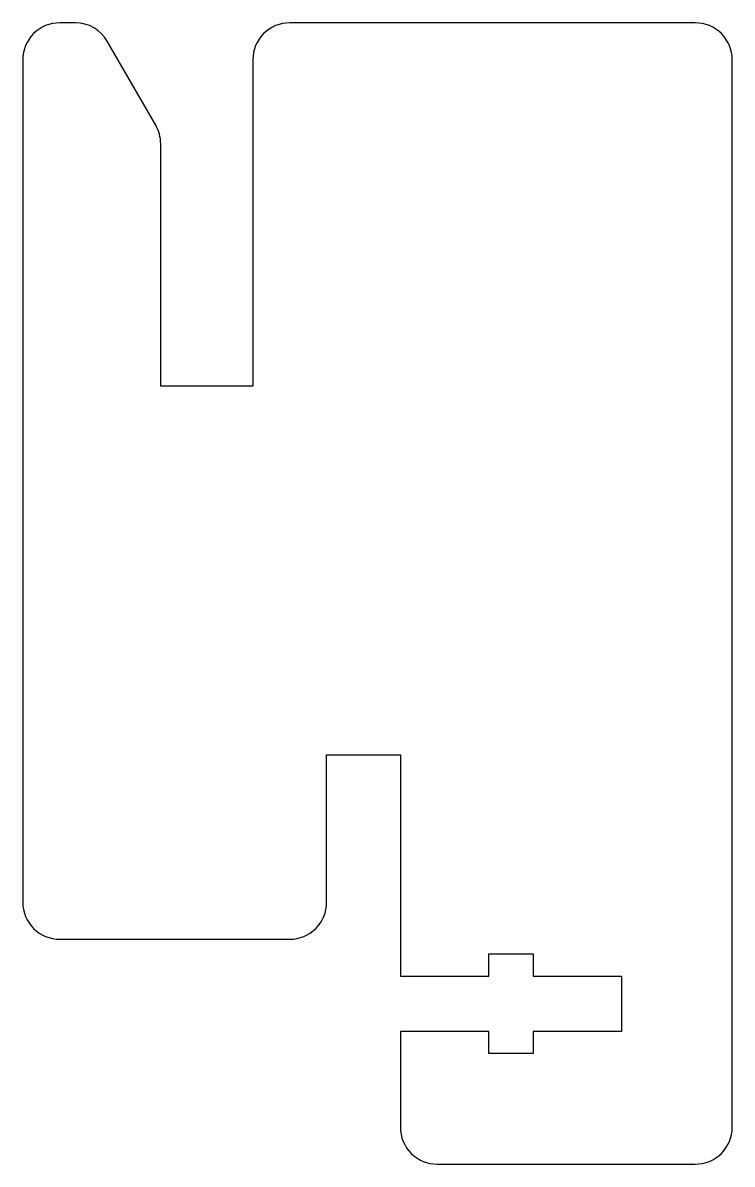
# Model space of a CAD drawing. Header units: millimetres. Extents: x -19.2 to 19.2, y -37 to 24.8.
import ezdxf

# ---------------------------------------------------------------- set-up
doc = ezdxf.new("R2010")
doc.units = ezdxf.units.MM

msp = doc.modelspace()

# ---------------------------------------------------------------- linework, layer by layer
msp.add_lwpolyline([(1.239, -35.048, 0.414214), (3.239, -37.048), (17.239, -37.048, 0.414214), (19.239, -35.048), (19.239, 22.848, 0.414214), (17.239, 24.848), (-4.761, 24.848, 0.414214), (-6.761, 22.848), (-6.761, 5.152), (-11.761, 5.152), (-11.761, 18.289, 0.131652), (-12.029, 19.289), (-14.661, 23.848, 0.267949), (-16.393, 24.848), (-17.239, 24.848, 0.414214), (-19.239, 22.848), (-19.239, -22.848, 0.414214), (-17.239, -24.848), (-4.761, -24.848, 0.414214), (-2.761, -22.848), (-2.761, -14.848), (1.239, -14.848), (1.239, -26.848), (6.039, -26.848), (6.039, -25.648), (8.439, -25.648), (8.439, -26.848), (13.239, -26.848), (13.239, -29.848), (8.439, -29.848), (8.439, -31.048), (6.039, -31.048), (6.039, -29.848), (1.239, -29.848)], format="xyb", close=True)

doc.saveas('drawing.dxf')
